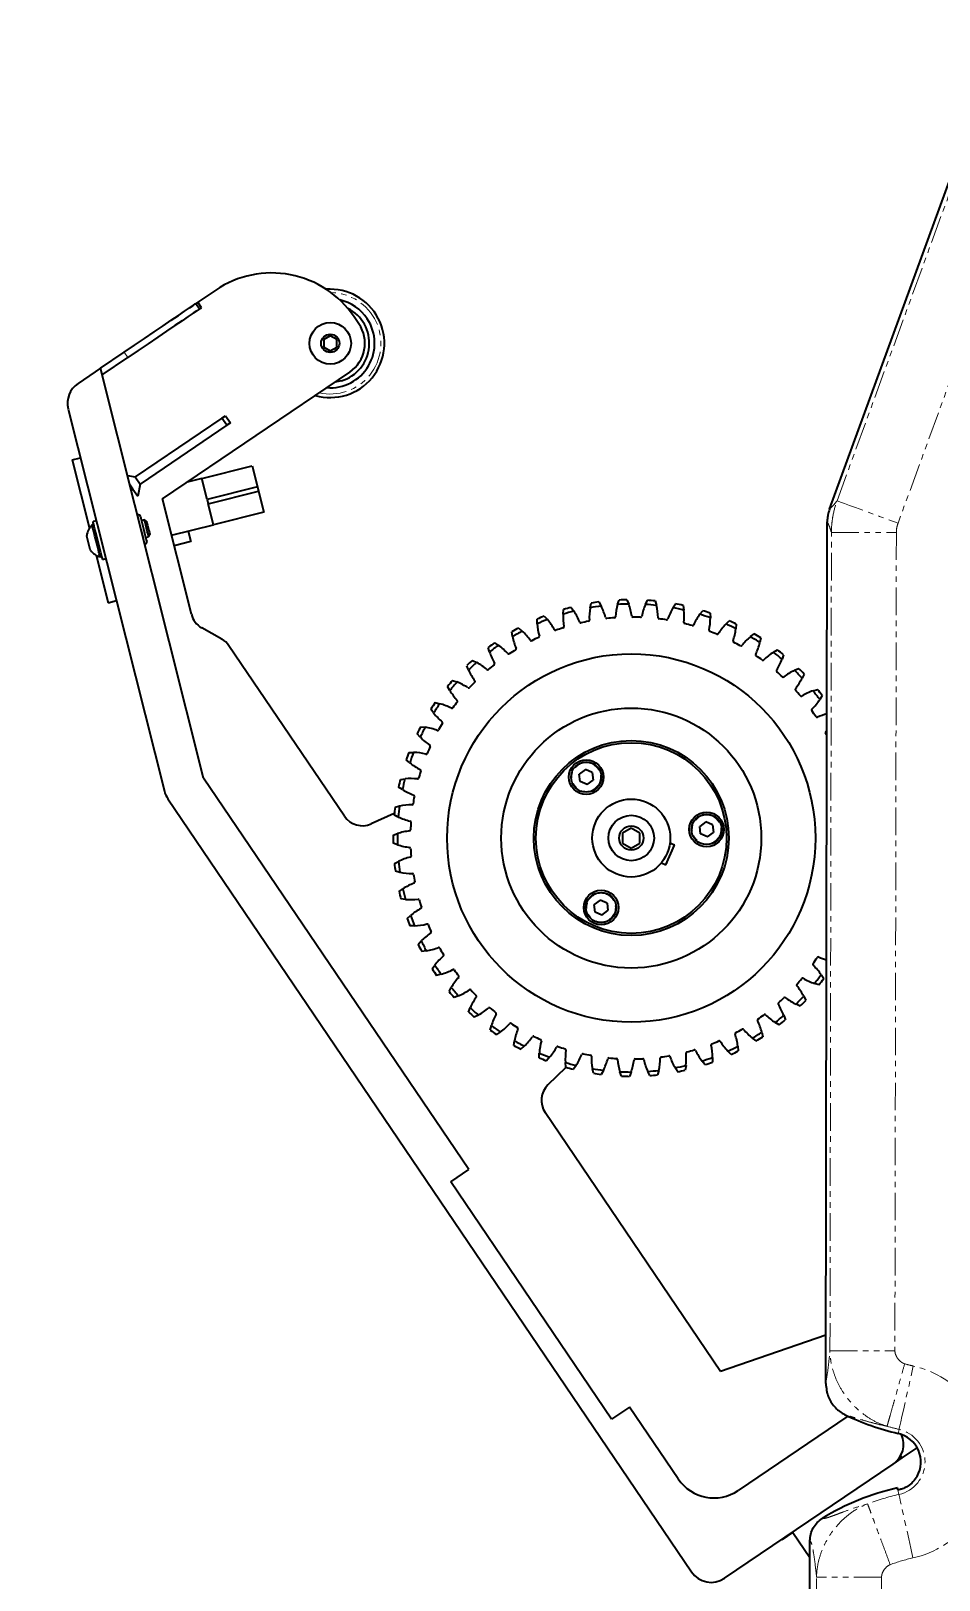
# Model space of a CAD drawing. Header units: millimetres. Extents: x -383313 to -161684, y -117025 to 99224.
# Drawn here: x -341745.5 to -341535.9, y -6593.1 to -6235.6 of the extents above; entities that cross this region are included whole.
import ezdxf

# ---------------------------------------------------------------- set-up
doc = ezdxf.new("R2010")
doc.units = ezdxf.units.MM
doc.header["$MEASUREMENT"] = 0
doc.linetypes.add('AM_ISO08W050x2', pattern=[9, 6, -0.75, 1.5, -0.75])
doc.linetypes.add('PHANTOM', pattern=[12.7, 6.35, -1.27, 1.27, -1.27, 1.27, -1.27])
for name, color, linetype in [('Dimension', 7, 'Continuous'), ('P-0000', 7, 'Continuous'), ('Робот', 30, 'Continuous')]:
    doc.layers.add(name, color=color, linetype=linetype)

# ---------------------------------------------------------------- blocks, each defined once
blk = doc.blocks.new('Робот ABB IRB660_3.15 (сверху)')
at = {"layer": 'Робот'}
blk.add_circle((0, 0), 3150, dxfattribs=at)
blk = doc.blocks.new('yjttytt')
at = {"color": 30, "linetype": 'Continuous', "lineweight": 35, "true_color": 0xf26722}
for p, q in [((38060.83, 8848.98), (37972.67, 8826.63)), ((38049.1, 8848.07), (38033.29, 8844.06)), ((38049.1, 8848.07), (38049.59, 8846.13)), ((38070.25, 8841.57), (38066.73, 8846.74)), ((37975.69, 8817.6), (38070.25, 8841.57)), ((38027.1, 8842.49), (38016.15, 8839.72)), ((38026.13, 8841.01), (38026.33, 8840.23)), ((38026.71, 8841.57), (38026.81, 8841.18)), ((38034.18, 8843.05), (38034.08, 8843.44)), ((38035.05, 8842.44), (38034.85, 8843.22)), ((38068.71, 8841.17), (38072.74, 8835.24)), ((38070.25, 8841.57), (38073.98, 8836.08)), ((38016.15, 8839.72), (38016.64, 8837.78)), ((38042.39, 8834.03), (38040.74, 8832.91)), ((38042.39, 8834.03), (38042.12, 8834.44)), ((38042.39, 8834.03), (38043.5, 8834.78)), ((38045.51, 8835.3), (38045.17, 8833.5)), ((38029.63, 8831.27), (38029.65, 8831.17)), ((38031.23, 8831.06), (38031.4, 8830.38)), ((38031.4, 8830.38), (38031.89, 8830.09)), ((38034.99, 8830.88), (38035.28, 8831.36)), ((38035.28, 8831.36), (38035.11, 8832.04)), ((38036.44, 8832.89), (38036.41, 8832.99)), ((38043.52, 8832.38), (38040.74, 8832.91)), ((38045.17, 8833.5), (38043.52, 8832.38)), ((38057.13, 8812.37), (38043.52, 8832.38)), ((38058.78, 8813.49), (38045.17, 8833.5)), ((38013.52, 8820.48), (38040.1, 8827.22)), ((38040.1, 8827.22), (38069.48, 8784.03)), ((37970.93, 8825.85), (37792.71, 8704.63)), ((38030.27, 8820.6), (38029.29, 8824.48)), ((38031.72, 8825.09), (38034.17, 8815.4)), ((38032.7, 8821.22), (38030.27, 8820.6)), ((38044.83, 8818.1), (38043.96, 8821.54)), ((38085.23, 8819.54), (38083.99, 8818.7)), ((38085.51, 8819.13), (38085.23, 8819.54)), ((38085.23, 8819.54), (38085.49, 8819.12)), ((37885.45, 8756.22), (37975.69, 8817.6)), ((38007.8, 8813.47), (38010.38, 8818.08)), ((38034.17, 8815.4), (38039.02, 8816.63)), ((38039.99, 8816.87), (38039.02, 8816.63)), ((38039.02, 8816.63), (38041.97, 8805)), ((38039.99, 8816.87), (38044.83, 8818.1)), ((38042.94, 8805.24), (38039.99, 8816.87)), ((38044.83, 8818.1), (38047.78, 8806.47)), ((38083.99, 8818.7), (38084.27, 8818.29)), ((38084.27, 8818.29), (38085.51, 8819.13)), ((38088.33, 8815), (38085.51, 8819.13)), ((38037.12, 8803.77), (38034.17, 8815.4)), ((38057.13, 8812.37), (38058.78, 8813.49)), ((38057.69, 8811.54), (38057.13, 8812.37)), ((38059.34, 8812.67), (38057.69, 8811.54)), ((38058.78, 8813.49), (38059.34, 8812.67)), ((37966.95, 8785.05), (38006.25, 8811.78)), ((38042.94, 8805.24), (38041.97, 8805)), ((38047.78, 8806.47), (38042.94, 8805.24)), ((38041.97, 8805), (38037.12, 8803.77)), ((38067.45, 8785.95), (38067.13, 8787.48)), ((38075.22, 8790.03), (38074.36, 8788.53)), ((38074.36, 8788.53), (38075.22, 8787.03)), ((38076.96, 8790.03), (38075.22, 8790.03)), ((38077.82, 8788.53), (38076.96, 8790.03)), ((38076.96, 8787.03), (38077.82, 8788.53)), ((38075.22, 8787.03), (38076.96, 8787.03)), ((38080.59, 8781.92), (38082.24, 8783.04)), ((37967.6, 8773.55), (37965.21, 8778.87)), ((37954.03, 8772.23), (37954.28, 8773.28)), ((37956.08, 8773.5), (37956.57, 8772.55)), ((37960.41, 8772.8), (37960.78, 8773.81)), ((37962.59, 8773.82), (37962.97, 8772.82)), ((37966.8, 8772.62), (37967.29, 8773.58)), ((37969.09, 8773.37), (37969.35, 8772.33)), ((37941.72, 8768.85), (37941.71, 8769.93)), ((37943.4, 8770.57), (37944.11, 8769.76)), ((37947.78, 8770.91), (37947.9, 8771.97)), ((37949.65, 8772.41), (37950.26, 8771.52)), ((37973.13, 8771.68), (37973.73, 8772.57)), ((37975.49, 8772.16), (37975.62, 8771.09)), ((37979.3, 8770), (37980, 8770.81)), ((37981.7, 8770.2), (37981.71, 8769.12)), ((37935.94, 8766.1), (37935.81, 8767.16)), ((37937.41, 8768), (37938.21, 8767.28)), ((37985.23, 8767.6), (37986.02, 8768.33)), ((37987.64, 8767.51), (37987.52, 8766.44)), ((37930.53, 8762.68), (37930.28, 8763.72)), ((37931.77, 8764.74), (37932.65, 8764.12)), ((37990.84, 8764.51), (37991.71, 8765.14)), ((37993.22, 8764.14), (37992.97, 8763.1)), ((37827.9, 8723.13), (37882.64, 8760.36)), ((37882.64, 8760.36), (37885.45, 8756.22)), ((37925.57, 8758.64), (37925.19, 8759.65)), ((37926.55, 8760.84), (37927.5, 8760.33)), ((37996.04, 8760.79), (37996.98, 8761.31)), ((37998.36, 8760.14), (37997.99, 8759.13)), ((37921.12, 8754.05), (37920.62, 8755)), ((37921.83, 8756.35), (37922.83, 8755.95)), ((38000.77, 8756.47), (38001.76, 8756.88)), ((38002.99, 8755.55), (38002.51, 8754.59)), ((38004.95, 8751.63), (38005.98, 8751.92)), ((37917.24, 8748.96), (37916.63, 8749.85)), ((37917.68, 8751.33), (37918.72, 8751.05)), ((38007.05, 8750.45), (38006.45, 8749.56)), ((37914.14, 8745.85), (37915.21, 8745.7)), ((38008.52, 8746.32), (38009.59, 8746.49)), ((38010.47, 8744.91), (38009.77, 8744.09)), ((37913.99, 8743.45), (37913.28, 8744.26)), ((37838.95, 8697.99), (37898.66, 8738.6)), ((37905.06, 8737.96), (37909.12, 8733.78)), ((37911.41, 8737.59), (37910.62, 8738.31)), ((37911.28, 8739.99), (37912.36, 8739.97)), ((38011.45, 8740.63), (38012.52, 8740.67)), ((38013.22, 8739), (38012.43, 8738.27)), ((37909.14, 8733.84), (37910.21, 8733.94)), ((38013.68, 8734.64), (38014.75, 8734.55)), ((37909.55, 8731.47), (37908.67, 8732.09)), ((37974.38, 8729.06), (37975.06, 8730.65)), ((37975.06, 8730.65), (37976.78, 8730.85)), ((37977.82, 8729.46), (37976.78, 8730.85)), ((38015.24, 8732.81), (38014.37, 8732.17)), ((37907.73, 8727.48), (37908.78, 8727.71)), ((37944.27, 8725.57), (37944.95, 8727.16)), ((37944.95, 8727.16), (37946.67, 8727.36)), ((37947.71, 8725.97), (37946.67, 8727.36)), ((37974.38, 8729.06), (37975.41, 8727.67)), ((37977.13, 8727.87), (37975.41, 8727.67)), ((37977.13, 8727.87), (37977.82, 8729.46)), ((38015.19, 8728.42), (38016.24, 8728.2)), ((38016.52, 8726.42), (38015.58, 8725.89)), ((37830.72, 8718.99), (37827.9, 8723.13)), ((37908.42, 8725.17), (37907.48, 8725.69)), ((37944.27, 8725.57), (37945.3, 8724.18)), ((37947.02, 8724.38), (37945.3, 8724.18)), ((37947.02, 8724.38), (37947.71, 8725.97)), ((37907.09, 8720.99), (37908.11, 8721.34)), ((37960.89, 8720.83), (37959.74, 8718.83)), ((37963.2, 8720.83), (37960.89, 8720.83)), ((37964.36, 8718.83), (37963.2, 8720.83)), ((38015.95, 8722.07), (38016.97, 8721.73)), ((38017.04, 8719.92), (38016.04, 8719.51)), ((37814.18, 8707.75), (37830.72, 8718.99)), ((37908.05, 8718.79), (37907.05, 8719.18)), ((37959.74, 8718.83), (37960.89, 8716.83)), ((37960.89, 8716.83), (37963.2, 8716.83)), ((37963.2, 8716.83), (37964.36, 8718.83)), ((38015.96, 8715.67), (38016.93, 8715.21)), ((37907.22, 8714.48), (37908.19, 8714.95)), ((37908.43, 8712.4), (37907.39, 8712.68)), ((38016.78, 8713.41), (38015.75, 8713.12)), ((37908.12, 8708.02), (37909.03, 8708.6)), ((37956.32, 8711.88), (37955.86, 8710.82)), ((37955.86, 8710.82), (37960.45, 8708.84)), ((37959.98, 8709.04), (37960.5, 8708.95)), ((37960.45, 8708.84), (37960.91, 8709.9)), ((38015.2, 8709.32), (38016.12, 8708.75)), ((37909.57, 8706.1), (37908.5, 8706.26)), ((38015.76, 8706.97), (38014.69, 8706.81)), ((37909.78, 8701.72), (37910.61, 8702.4)), ((37962.34, 8701.24), (37963.03, 8702.83)), ((37963.03, 8702.83), (37964.75, 8703.03)), ((37965.78, 8701.64), (37964.75, 8703.03)), ((37965.1, 8700.05), (37965.78, 8701.64)), ((38013.71, 8703.1), (38014.55, 8702.42)), ((37847.42, 8673.72), (37838.95, 8697.99)), ((37911.44, 8699.99), (37910.37, 8700.01)), ((37962.34, 8701.24), (37963.38, 8699.85)), ((37965.1, 8700.05), (37963.38, 8699.85)), ((38013.98, 8700.7), (38012.9, 8700.67)), ((37791.26, 8696.99), (37817.69, 8658.13)), ((37912.17, 8695.66), (37912.91, 8696.44)), ((38011.47, 8694.69), (38010.4, 8694.78)), ((38011.48, 8697.1), (38012.24, 8696.33)), ((37828.73, 8668.58), (37811.53, 8693.85)), ((37914.03, 8694.13), (37912.96, 8694.03)), ((37915.26, 8689.92), (37915.9, 8690.78)), ((38008.57, 8691.4), (38009.22, 8690.55)), ((37917.28, 8688.63), (37916.23, 8688.4)), ((38008.27, 8689.01), (38007.21, 8689.23)), ((37800.17, 8683.71), (37800.26, 8683.76)), ((37800.17, 8683.71), (37801.86, 8681.23)), ((37919, 8684.59), (37919.54, 8685.52)), ((37921.17, 8683.54), (37920.15, 8683.19)), ((38004.42, 8683.76), (38003.4, 8684.09)), ((38005, 8686.09), (38005.55, 8685.17)), ((37923.35, 8679.74), (37923.78, 8680.73)), ((38000.82, 8681.24), (38001.26, 8680.26)), ((37925.63, 8678.96), (37924.66, 8678.49)), ((37928.25, 8675.44), (37928.56, 8676.47)), ((37996.11, 8676.92), (37996.43, 8675.89)), ((37999.97, 8678.99), (37999, 8679.45)), ((37930.6, 8674.93), (37929.7, 8674.35)), ((37986.73, 8673.96), (37986.93, 8673.72)), ((37994.99, 8674.79), (37994.08, 8675.35)), ((37817.69, 8658.13), (37819.1, 8656.06)), ((37819.1, 8656.06), (37819.59, 8656.4)), ((37819.1, 8656.06), (37821.47, 8652.58))]:
    blk.add_line(p, q, dxfattribs=at)
at = {"color": 30, "linetype": 'PHANTOM', "lineweight": 18, "true_color": 0xf26722}
blk.add_line((38072.74, 8835.24), (38073.98, 8836.08), dxfattribs=at)
at = {"color": 7, "linetype": 'Continuous', "lineweight": 35}
for p, q in [((37801.86, 8681.23), (37796.1, 8677.31)), ((37742.71, 8677.31), (37799.99, 8677.31)), ((37836.27, 8673.72), (38035.09, 8673.72)), ((38038.03, 8673.2), (38122.46, 8642.47)), ((37811.76, 8657.02), (37812.16, 8657.11))]:
    blk.add_line(p, q, dxfattribs=at)
at = {"color": 7, "linetype": 'PHANTOM', "lineweight": 18}
for p, q in [((37799.99, 8677.3), (37742.72, 8677.3)), ((37759.49, 8675.75), (37791.58, 8675.75)), ((37843.79, 8672.75), (38032.68, 8672.75)), ((38032.68, 8672.75), (38032.68, 8657.76)), ((38039.96, 8671.47), (38113.17, 8644.83)), ((37791.58, 8660.76), (37759.49, 8660.76)), ((37810.66, 8656.78), (37811.76, 8657.02)), ((37825.69, 8656.78), (37824.75, 8656.99)), ((38032.68, 8657.76), (37843.79, 8657.76)), ((38108.04, 8630.74), (38034.84, 8657.38))]:
    blk.add_line(p, q, dxfattribs=at)
at = {"color": 30, "linetype": 'Continuous', "lineweight": 35, "true_color": 0xf26722, "flags": 128}
for points in [[(38028.25, 8843.82), (38028.38, 8843.85), (38028.75, 8843.94), (38029.3, 8844.08), (38029.95, 8844.25), (38030.6, 8844.41), (38031.15, 8844.55), (38031.52, 8844.64), (38031.65, 8844.68), (38031.65, 8844.68)], [(38026.13, 8841.01), (38026.31, 8841.05), (38026.82, 8841.18), (38027.64, 8841.39), (38028.68, 8841.65), (38029.87, 8841.96), (38031.11, 8842.27), (38032.3, 8842.57), (38033.35, 8842.84), (38034.16, 8843.04), (38034.68, 8843.17), (38034.85, 8843.22)], [(38026.71, 8841.57), (38026.89, 8841.61), (38027.41, 8841.75), (38028.23, 8841.95), (38029.25, 8842.21), (38030.39, 8842.5), (38031.53, 8842.79), (38032.56, 8843.05), (38033.37, 8843.26), (38033.9, 8843.39), (38034.08, 8843.44), (38034.08, 8843.44)], [(38083.99, 8818.7), (38083.88, 8818.87), (38083.54, 8819.37), (38082.98, 8820.2), (38082.21, 8821.33), (38081.24, 8822.74), (38080.11, 8824.41), (38078.83, 8826.3), (38077.42, 8828.37), (38075.91, 8830.58), (38074.34, 8832.88), (38072.74, 8835.24)], [(38073.98, 8836.08), (38075.58, 8833.73), (38077.15, 8831.42), (38078.66, 8829.21), (38080.07, 8827.14), (38081.35, 8825.25), (38082.48, 8823.58), (38083.45, 8822.17), (38084.22, 8821.04), (38084.78, 8820.21), (38085.12, 8819.71), (38085.23, 8819.54)], [(38033.17, 8831.55), (38032.17, 8831.3), (38031.3, 8831.07), (38030.65, 8830.91), (38030.31, 8830.82), (38030.26, 8830.81)], [(38031.4, 8830.38), (38031.55, 8830.42), (38031.97, 8830.52), (38032.6, 8830.68), (38033.34, 8830.87), (38034.08, 8831.06), (38034.71, 8831.22), (38035.13, 8831.32), (38035.28, 8831.36), (38035.28, 8831.36)], [(38034.99, 8830.88), (38034.87, 8830.85), (38034.54, 8830.76), (38034.03, 8830.63), (38033.44, 8830.48), (38032.85, 8830.33), (38032.34, 8830.2), (38032.01, 8830.12), (38031.89, 8830.09)], [(38036.08, 8832.29), (38036.03, 8832.27), (38035.69, 8832.19), (38035.04, 8832.02), (38034.16, 8831.8), (38033.17, 8831.55)], [(37955.91, 8710.93), (37956.06, 8710.82), (37956.33, 8710.62)]]:
    blk.add_lwpolyline(points, dxfattribs=at)
at = {"color": 30, "linetype": 'PHANTOM', "lineweight": 18, "true_color": 0xf26722, "flags": 128}
for points in [[(38029.65, 8831.17), (38029.76, 8831.2), (38030.21, 8831.31), (38030.96, 8831.5), (38031.95, 8831.75), (38033.05, 8832.03)], [(38033.05, 8832.03), (38034.15, 8832.31), (38035.13, 8832.56), (38035.89, 8832.75), (38036.34, 8832.87), (38036.44, 8832.89)]]:
    blk.add_lwpolyline(points, dxfattribs=at)
at = {"color": 7, "linetype": 'PHANTOM', "lineweight": 18, "flags": 128}
for points in [[(38039.96, 8671.47), (38039.88, 8671.23), (38039.67, 8670.66), (38039.35, 8669.78), (38038.92, 8668.61), (38038.4, 8667.18), (38037.79, 8665.51), (38037.12, 8663.65), (38036.39, 8661.65), (38035.62, 8659.54), (38034.84, 8657.38)], [(37796.03, 8653.5), (37798.27, 8654), (37800.45, 8654.49), (37802.54, 8654.96), (37804.46, 8655.39), (37806.2, 8655.78), (37807.69, 8656.11), (37808.9, 8656.38), (37809.82, 8656.59), (37810.41, 8656.72), (37810.66, 8656.78)], [(37825.69, 8656.78), (37825.94, 8656.72), (37826.53, 8656.59), (37827.44, 8656.38), (37828.66, 8656.11), (37830.15, 8655.78), (37831.88, 8655.39), (37833.81, 8654.96), (37835.89, 8654.49), (37838.08, 8654), (37840.32, 8653.5)]]:
    blk.add_lwpolyline(points, dxfattribs=at)
at = {"color": 30, "linetype": 'Continuous', "lineweight": 35, "true_color": 0xf26722}
for centre, radius in [((38076.09, 8788.53), 4.8), ((38076.09, 8788.53), 2.1), ((37962.05, 8718.83), 42.5), ((37962.05, 8718.83), 30), ((37962.05, 8718.83), 22.5), ((37962.05, 8718.83), 22), ((37976.1, 8729.26), 4), ((37976.1, 8729.26), 3.5), ((37945.99, 8725.77), 4), ((37945.99, 8725.77), 3.5), ((37962.05, 8718.83), 9), ((37962.05, 8718.83), 5.25), ((37962.05, 8718.83), 2.8), ((37964.06, 8701.44), 4), ((37964.06, 8701.44), 3.5)]:
    blk.add_circle(centre, radius, dxfattribs=at)
at = {"color": 30, "linetype": 'PHANTOM', "lineweight": 18, "true_color": 0xf26722}
for centre in [(37976.1, 8729.26), (37945.99, 8725.77), (37964.06, 8701.44)]:
    blk.add_circle(centre, 3.3, dxfattribs=at)
at = {"color": 30, "linetype": 'Continuous', "lineweight": 35, "true_color": 0xf26722}
for centre, radius, start, end in [((38062.19, 8843.65), 5.5, 34.2224, 104.2224), ((38030.95, 8840.31), 4.42, 44.9686, 80.9068), ((38030.95, 8840.31), 4.42, 127.538, 163.4763), ((38030.14, 8831.3), 0.5, 194.2224, 284.2224), ((38035.95, 8832.77), 0.5, 284.2224, 14.2224), ((37974.02, 8821.3), 5.5, 104.2224, 124.2224), ((38014.74, 8815.63), 5, 104.2224, 150.7444), ((38003.44, 8815.92), 5, 304.2224, 330.7444), ((38069.31, 8802.06), 23, 304.2224, 34.2224), ((38076.09, 8788.53), 12.5, 164.0142, 4.2959), ((38076.09, 8788.53), 10.25, 175.5277, 303.6012), ((37969.77, 8780.92), 5, 124.2224, 204.2092), ((38076.09, 8788.53), 9.02, 196.6559, 333.4286), ((38076.09, 8788.53), 8, 214.2224, 304.2224), ((38076.09, 8788.53), 10.25, 303.6012, 347.6969), ((37962.05, 8718.83), 55, 96.2332, 98.1191), ((37962.05, 8718.83), 55, 89.4407, 91.3267), ((37962.05, 8718.83), 55, 82.6483, 84.5342), ((37962.05, 8718.83), 55, 109.8181, 111.704), ((37962.05, 8718.83), 54, 109.403, 112.1192), ((37932.9, 8760.68), 14.42, 27.5687, 39.0225), ((37962.16, 8769.83), 14.42, 175.7072, 187.161), ((37962.05, 8718.83), 54, 102.6105, 105.3267), ((37962.05, 8718.83), 55, 103.0256, 104.9116), ((37938.06, 8763.83), 14.42, 20.7762, 32.2301), ((37953.52, 8769.36), 0.25, 279.5836, 0.3685), ((37968.19, 8769.46), 14.42, 168.9147, 180.3685), ((37962.05, 8718.83), 54, 95.818, 98.5343), ((37943.55, 8766.35), 14.42, 13.9838, 25.4376), ((37957.79, 8769.9), 0.25, 193.9838, 274.7687), ((37962.05, 8718.83), 51, 92.7912, 94.7687), ((37959.55, 8770.02), 0.25, 272.7912, 353.5761), ((37974.13, 8768.37), 14.42, 162.1223, 173.5761), ((37962.05, 8718.83), 54, 89.0256, 91.7418), ((37949.3, 8768.21), 14.42, 7.1913, 18.6452), ((37963.86, 8770.05), 0.25, 187.1913, 267.9763), ((37962.05, 8718.83), 51, 85.9987, 87.9763), ((37965.62, 8769.95), 0.25, 265.9987, 346.7836), ((37979.91, 8766.6), 14.42, 155.3298, 166.7836), ((37962.05, 8718.83), 54, 82.2331, 84.9494), ((37955.23, 8769.37), 14.42, 0.3989, 11.8527), ((37969.9, 8769.47), 0.25, 180.3989, 261.1838), ((37985.43, 8764.15), 14.42, 148.5373, 159.9912), ((37962.05, 8718.83), 54, 75.4407, 78.1569), ((37962.05, 8718.83), 55, 75.8558, 77.7418), ((37961.26, 8769.82), 14.42, 353.6064, 5.0603), ((37990.63, 8761.07), 14.42, 141.7449, 153.1987), ((37962.05, 8718.83), 54, 68.6482, 71.3645), ((37962.05, 8718.83), 55, 69.0634, 70.9493), ((37962.05, 8718.83), 55, 116.6105, 118.4965), ((37962.05, 8718.83), 54, 116.1954, 118.9116), ((37950.17, 8768.43), 14.42, 189.2921, 200.7459), ((37928.16, 8756.94), 14.42, 34.3611, 45.815), ((37962.05, 8718.83), 51, 113.1685, 115.1461), ((37956.12, 8769.48), 14.42, 182.4996, 193.9534), ((37941.88, 8765.94), 0.25, 293.1685, 13.9534), ((37945.91, 8767.47), 0.25, 207.5687, 288.3536), ((37962.05, 8718.83), 51, 106.3761, 108.3536), ((37947.6, 8768), 0.25, 286.3761, 7.161), ((37951.78, 8769.04), 0.25, 200.7762, 281.5612), ((37962.05, 8718.83), 51, 99.5836, 101.5612), ((37962.05, 8718.83), 51, 79.2063, 81.1838), ((37971.65, 8769.17), 0.25, 259.2063, 339.9912), ((37975.84, 8768.19), 0.25, 173.6064, 254.3914), ((37962.05, 8718.83), 51, 72.4138, 74.3914), ((37977.53, 8767.68), 0.25, 252.4138, 333.1987), ((37981.58, 8766.21), 0.25, 166.814, 247.5989), ((37967.29, 8769.56), 14.42, 346.814, 358.2678), ((37962.05, 8718.83), 51, 65.6213, 67.5989), ((37995.42, 8757.39), 14.42, 134.9524, 146.4063), ((37962.05, 8718.83), 54, 61.8558, 64.572), ((37962.05, 8718.83), 55, 62.2709, 64.1569), ((37973.26, 8768.58), 14.42, 340.0215, 351.4754), ((37962.05, 8718.83), 55, 123.403, 125.289), ((37962.05, 8718.83), 54, 122.9879, 125.7041), ((37944.39, 8766.67), 14.42, 196.0845, 207.5383), ((37923.89, 8752.66), 14.42, 41.1536, 52.6074), ((37934.94, 8762.32), 0.25, 221.1536, 301.9385), ((37962.05, 8718.83), 51, 119.961, 121.9385), ((37936.45, 8763.23), 0.25, 299.961, 20.7459), ((37940.27, 8765.22), 0.25, 214.3611, 295.1461), ((37983.2, 8765.51), 0.25, 245.6213, 326.4063), ((37987.05, 8763.57), 0.25, 160.0215, 240.8064), ((37962.05, 8718.83), 51, 58.8289, 60.8064), ((37988.58, 8762.68), 0.25, 238.8289, 319.6138), ((37999.75, 8753.17), 14.42, 128.16, 139.6138), ((37962.05, 8718.83), 54, 55.0633, 57.7796), ((37962.05, 8718.83), 55, 55.4785, 57.3644), ((37979.06, 8766.91), 14.42, 333.2291, 344.6829), ((37962.05, 8718.83), 55, 130.1954, 132.0814), ((37962.05, 8718.83), 54, 129.7803, 132.4965), ((37938.86, 8764.25), 14.42, 202.877, 214.3308), ((37920.16, 8747.91), 14.42, 47.9461, 59.3999), ((37929.98, 8758.81), 0.25, 227.9461, 308.731), ((37962.05, 8718.83), 51, 126.7534, 128.731), ((37931.38, 8759.89), 0.25, 306.7534, 27.5383), ((37992.16, 8760.3), 0.25, 153.2291, 234.014), ((37962.05, 8718.83), 51, 52.0364, 54.014), ((37993.58, 8759.23), 0.25, 232.0364, 312.8214), ((38003.55, 8748.47), 14.42, 121.3675, 132.8214), ((37962.05, 8718.83), 54, 48.2709, 50.9871), ((37984.63, 8764.56), 14.42, 326.4366, 337.8904), ((37962.05, 8718.83), 55, 48.686, 50.572), ((37962.05, 8718.83), 55, 136.9879, 138.8739), ((37962.05, 8718.83), 54, 136.5728, 139.289), ((37917.01, 8742.75), 14.42, 54.7385, 66.1923), ((37962.05, 8718.83), 51, 133.5459, 135.5234), ((37926.74, 8755.97), 0.25, 313.5459, 34.3308), ((37996.86, 8756.44), 0.25, 146.4366, 227.2215), ((37962.05, 8718.83), 51, 45.244, 47.2215), ((37998.13, 8755.22), 0.25, 225.244, 306.0289), ((38006.76, 8743.35), 14.42, 114.5751, 126.0289), ((37962.05, 8718.83), 54, 41.4784, 44.1947), ((37962.05, 8718.83), 55, 41.8936, 43.7795), ((37933.65, 8761.19), 14.42, 209.6694, 221.1233), ((37922.59, 8751.54), 0.25, 320.3383, 41.1233), ((37925.48, 8754.73), 0.25, 234.7385, 315.5234), ((38001.06, 8752.06), 0.25, 139.6442, 220.4291), ((37989.88, 8761.56), 14.42, 319.6442, 331.098), ((37962.05, 8718.83), 51, 38.4515, 40.4291), ((38009.35, 8737.89), 14.42, 107.7826, 119.2365), ((37962.05, 8718.83), 54, 34.686, 37.4022), ((37962.05, 8718.83), 55, 35.1011, 36.9871), ((37962.05, 8718.83), 55, 143.7804, 145.6663), ((37962.05, 8718.83), 54, 143.3652, 146.0814), ((37928.84, 8757.53), 14.42, 216.4619, 227.9157), ((37914.5, 8737.26), 14.42, 61.531, 72.9848), ((37921.49, 8750.16), 0.25, 241.531, 322.3159), ((37962.05, 8718.83), 51, 140.3383, 142.3159), ((38002.18, 8750.7), 0.25, 218.4515, 299.2365), ((37994.74, 8757.97), 14.42, 312.8517, 324.3055), ((37962.05, 8718.83), 55, 150.5728, 152.4588), ((37962.05, 8718.83), 54, 150.1577, 152.8739), ((37912.65, 8731.51), 14.42, 68.3234, 79.7772), ((37918.07, 8745.14), 0.25, 248.3234, 329.1083), ((37962.05, 8718.83), 51, 147.1308, 149.1083), ((37919, 8746.64), 0.25, 327.1308, 47.9157), ((38004.72, 8747.22), 0.25, 132.8517, 213.6366), ((37962.05, 8718.83), 51, 31.6591, 33.6366), ((38005.67, 8745.73), 0.25, 211.6591, 292.444), ((38011.27, 8732.17), 14.42, 100.9902, 112.444), ((37962.05, 8718.83), 54, 27.8935, 30.6097), ((37962.05, 8718.83), 55, 28.3087, 30.1946), ((37924.49, 8753.33), 14.42, 223.2543, 234.7082), ((37962.05, 8718.83), 51, 153.9232, 155.9008), ((37916.02, 8741.36), 0.25, 333.9232, 54.7082), ((38007.78, 8741.97), 0.25, 126.0593, 206.8442), ((37962.05, 8718.83), 51, 24.8666, 26.8442), ((37999.14, 8753.83), 14.42, 306.0593, 317.5131), ((37901.48, 8734.47), 5, 44.2224, 124.2224), ((37962.05, 8718.83), 55, 157.3653, 159.2512), ((37962.05, 8718.83), 54, 156.9501, 159.6664), ((37920.67, 8748.65), 14.42, 230.0468, 241.5006), ((37911.5, 8725.57), 14.42, 75.1159, 86.5697), ((37915.27, 8739.75), 0.25, 255.1159, 335.9008), ((38008.55, 8740.38), 0.25, 204.8666, 285.6516), ((38012.51, 8726.25), 14.42, 94.1977, 105.6516), ((38003.02, 8749.2), 14.42, 299.2668, 310.7206), ((37962.05, 8718.83), 54, 21.1011, 23.8173), ((37962.05, 8718.83), 55, 21.5162, 23.4022), ((37962.05, 8718.83), 55, 164.1577, 166.0437), ((37962.05, 8718.83), 54, 163.7426, 166.4588), ((37911.05, 8719.55), 14.42, 81.9083, 93.3621), ((37913.12, 8734.07), 0.25, 261.9083, 342.6932), ((37962.05, 8718.83), 51, 160.7157, 162.6932), ((37913.67, 8735.75), 0.25, 340.7157, 61.5006), ((38010.19, 8736.4), 0.25, 119.2668, 200.0517), ((37962.05, 8718.83), 51, 18.0742, 20.0517), ((38010.77, 8734.73), 0.25, 198.0742, 278.8591), ((38013.03, 8720.23), 14.42, 87.4053, 98.8591), ((37962.05, 8718.83), 54, 14.3086, 17.0248), ((37962.05, 8718.83), 55, 14.7237, 16.6097), ((37917.44, 8743.54), 14.42, 236.8392, 248.2931), ((37912.01, 8729.91), 0.25, 347.5081, 68.2931), ((38011.93, 8730.58), 0.25, 112.4744, 193.2593), ((37962.05, 8718.83), 51, 11.2817, 13.2593), ((38006.32, 8744.14), 14.42, 292.4744, 303.9282), ((37962.05, 8718.83), 55, 170.9502, 172.8361), ((37962.05, 8718.83), 54, 170.535, 173.2513), ((37911.33, 8713.51), 14.42, 88.7008, 100.1546), ((37911.66, 8728.18), 0.25, 268.7008, 349.4857), ((37962.05, 8718.83), 51, 167.5081, 169.4857), ((38012.31, 8728.85), 0.25, 191.2817, 272.0666), ((38012.84, 8714.19), 14.42, 80.6128, 92.0666), ((37962.05, 8718.83), 54, 7.5162, 10.2324), ((37962.05, 8718.83), 55, 7.9313, 9.8173), ((37914.83, 8738.09), 14.42, 243.6317, 255.0855), ((37911.05, 8723.92), 0.25, 354.3006, 75.0855), ((37962.05, 8718.83), 51, 174.3006, 176.2781), ((38012.97, 8724.6), 0.25, 105.6819, 186.4668), ((37962.05, 8718.83), 51, 4.4893, 6.4668), ((38013.14, 8722.84), 0.25, 184.4893, 265.2742), ((38009.01, 8738.73), 14.42, 285.6819, 297.1357), ((37962.05, 8718.83), 55, 177.7426, 179.6286), ((37962.05, 8718.83), 54, 177.3275, 180.0437), ((37912.31, 8707.55), 14.42, 95.4932, 106.9471), ((37910.91, 8722.15), 0.25, 275.4932, 356.2781), ((38011.93, 8708.22), 14.42, 73.8204, 85.2742), ((38011.03, 8733.03), 14.42, 278.8894, 290.3433), ((37962.05, 8718.83), 54, 0.7237, 3.4399), ((37962.05, 8718.83), 55, 1.1388, 3.0248), ((37912.88, 8732.37), 14.42, 250.4241, 261.878), ((37913.99, 8701.75), 14.42, 102.2857, 113.7395), ((37910.81, 8717.85), 0.25, 1.093, 81.878), ((37910.87, 8716.08), 0.25, 282.2857, 3.0706), ((37962.05, 8718.83), 51, 181.093, 183.0706), ((37962.05, 8718.83), 51, 357.6968, 359.6744), ((38013.26, 8716.77), 0.25, 177.6968, 258.4817), ((38013.3, 8718.54), 0.25, 98.8894, 179.6744), ((38010.33, 8702.39), 14.42, 67.0279, 78.4817), ((37962.05, 8718.83), 54, 353.9313, 356.6475), ((37962.05, 8718.83), 55, 184.5351, 186.421), ((37962.05, 8718.83), 54, 184.1199, 186.8362), ((37911.62, 8726.46), 14.42, 257.2166, 268.6704), ((37962.05, 8718.83), 51, 350.9044, 352.8819), ((38012.9, 8712.48), 0.25, 92.097, 172.8819), ((38012.37, 8727.14), 14.42, 272.097, 283.5508), ((37962.05, 8718.83), 55, 354.3464, 356.2323), ((37916.35, 8696.18), 14.42, 109.0781, 120.532), ((37962.05, 8718.83), 54, 190.9124, 193.6286), ((37911.28, 8711.8), 0.25, 7.8855, 88.6704), ((37962.05, 8718.83), 51, 187.8855, 189.8631), ((37911.56, 8710.05), 0.25, 289.0781, 9.8631), ((38012.65, 8710.73), 0.25, 170.9044, 251.6893), ((38008.04, 8696.8), 14.42, 60.2355, 71.6893), ((37962.05, 8718.83), 54, 347.1388, 349.855), ((37962.05, 8718.83), 55, 347.5539, 349.4399), ((37819.8, 8699.48), 10, 124.2224, 214.2224), ((37962.05, 8718.83), 55, 191.3275, 193.2135), ((37911.07, 8720.45), 14.42, 264.009, 275.4629), ((37912.47, 8705.84), 0.25, 14.678, 95.4629), ((37962.05, 8718.83), 51, 194.678, 196.6555), ((37962.05, 8718.83), 51, 344.1119, 346.0895), ((38011.8, 8706.51), 0.25, 85.3045, 166.0895), ((38013, 8721.13), 14.42, 265.3045, 276.7584), ((37795.81, 8700.09), 5.5, 124.2224, 214.2224), ((37962.05, 8718.83), 55, 198.12, 200.0059), ((37919.35, 8690.94), 14.42, 115.8706, 127.3244), ((37962.05, 8718.83), 54, 197.7048, 200.4211), ((37912.95, 8704.14), 0.25, 295.8706, 16.6555), ((38011.34, 8704.8), 0.25, 164.1119, 244.8968), ((38005.12, 8691.51), 14.42, 53.443, 64.8968), ((37962.05, 8718.83), 54, 340.3463, 343.0626), ((37962.05, 8718.83), 55, 340.7615, 342.6474), ((37911.24, 8714.41), 14.42, 270.8015, 282.2553), ((37922.95, 8686.08), 14.42, 122.663, 134.1169), ((37914.35, 8700.07), 0.25, 21.4704, 102.2553), ((37962.05, 8718.83), 51, 201.4704, 203.448), ((37915.03, 8698.43), 0.25, 302.663, 23.448), ((38009.34, 8699.07), 0.25, 157.3195, 238.1044), ((37962.05, 8718.83), 51, 337.3195, 339.297), ((38001.58, 8686.61), 14.42, 46.6506, 58.1044), ((38009.99, 8700.71), 0.25, 78.5121, 159.297), ((38012.91, 8715.09), 14.42, 258.5121, 269.9659), ((37962.05, 8718.83), 55, 204.9124, 206.7984), ((37962.05, 8718.83), 54, 204.4973, 207.2135), ((37912.12, 8708.43), 14.42, 277.5939, 289.0478), ((37916.91, 8694.56), 0.25, 28.2629, 109.0478), ((37962.05, 8718.83), 51, 208.2629, 210.2404), ((37962.05, 8718.83), 51, 330.527, 332.5046), ((38007.51, 8695.17), 0.25, 71.7196, 152.5046), ((38012.11, 8709.1), 14.42, 251.7196, 263.1735), ((37962.05, 8718.83), 54, 333.5539, 336.2701), ((37962.05, 8718.83), 55, 333.969, 335.855), ((37927.1, 8681.69), 14.42, 129.4555, 140.9093), ((37962.05, 8718.83), 54, 211.2897, 214.006), ((37917.77, 8693.02), 0.25, 309.4555, 30.2404), ((38006.67, 8693.61), 0.25, 150.527, 231.3119), ((37997.49, 8682.16), 14.42, 39.8581, 51.3119), ((37962.05, 8718.83), 54, 326.7614, 329.4777), ((37962.05, 8718.83), 55, 211.7049, 213.5908), ((37913.7, 8702.6), 14.42, 284.3864, 295.8402), ((37931.73, 8677.81), 14.42, 136.2479, 147.7018), ((37920.1, 8689.39), 0.25, 35.0553, 115.8402), ((37962.05, 8718.83), 51, 215.0553, 217.0329), ((37921.14, 8687.96), 0.25, 316.2479, 37.0329), ((38003.37, 8688.51), 0.25, 143.7346, 224.5195), ((37962.05, 8718.83), 51, 323.7346, 325.7121), ((37992.91, 8678.22), 14.42, 33.0656, 44.5195), ((38004.39, 8689.96), 0.25, 64.9272, 145.7121), ((38010.61, 8703.24), 14.42, 244.9272, 256.381), ((37962.05, 8718.83), 55, 327.1766, 329.0625), ((37962.05, 8718.83), 55, 218.4973, 220.3833), ((37962.05, 8718.83), 54, 218.0822, 220.7984), ((37915.96, 8696.99), 14.42, 291.1789, 302.6327), ((37923.87, 8684.64), 0.25, 41.8478, 122.6327), ((37962.05, 8718.83), 51, 221.8478, 223.8253), ((37925.07, 8683.34), 0.25, 323.0404, 43.8253), ((37999.5, 8683.84), 0.25, 136.9421, 217.727), ((37987.89, 8674.86), 14.42, 26.2732, 37.727), ((37962.05, 8718.83), 51, 316.9421, 318.9197), ((38000.68, 8685.15), 0.25, 58.1347, 138.9197), ((38008.43, 8697.61), 14.42, 238.1347, 249.5886), ((37962.05, 8718.83), 54, 319.969, 322.6852), ((37962.05, 8718.83), 55, 320.3841, 322.2701), ((37936.8, 8674.52), 14.42, 143.0404, 154.4942), ((37962.05, 8718.83), 54, 224.8746, 227.5909), ((37918.87, 8691.69), 14.42, 297.9713, 309.4251), ((37928.18, 8680.36), 0.25, 48.6402, 129.4251), ((37962.05, 8718.83), 51, 228.6402, 230.6178), ((37962.05, 8718.83), 51, 310.1496, 312.1272), ((37996.43, 8680.82), 0.25, 51.3423, 132.1272), ((38005.59, 8692.27), 14.42, 231.3423, 242.7961), ((37962.05, 8718.83), 54, 313.1765, 315.8928), ((37962.05, 8718.83), 55, 313.5917, 315.4776), ((37962.05, 8718.83), 55, 225.2898, 227.1757), ((37942.22, 8671.84), 14.42, 149.8328, 161.2867), ((37962.05, 8718.83), 54, 231.6671, 234.3833), ((37929.53, 8679.21), 0.25, 329.8328, 50.6178), ((37922.38, 8686.78), 14.42, 304.7638, 316.2176), ((37932.97, 8676.62), 0.25, 55.4327, 136.2176), ((37962.05, 8718.83), 51, 235.4327, 237.4102), ((37962.05, 8718.83), 51, 303.3572, 305.3348), ((37991.69, 8677.02), 0.25, 44.5498, 125.3348), ((38002.15, 8687.31), 14.42, 224.5498, 236.0037), ((37962.05, 8718.83), 54, 306.3841, 309.1003), ((37995.09, 8679.65), 0.25, 130.1496, 210.9346), ((37982.51, 8672.11), 14.42, 19.4807, 30.9346), ((37962.05, 8718.83), 55, 232.0822, 233.9682), ((37947.91, 8669.83), 14.42, 156.6253, 164.3494), ((37934.44, 8675.65), 0.25, 336.6253, 57.4102), ((37962.05, 8718.83), 51, 297.8063, 298.5423), ((37986.54, 8673.81), 0.25, 37.7574, 118.5423), ((37990.23, 8676.02), 0.25, 123.3572, 204.1421), ((37976.84, 8670.02), 14.42, 14.8529, 24.1421), ((37962.05, 8718.83), 55, 306.7992, 308.6852), ((37822.24, 8661.22), 5.5, 214.2224, 294.6786)]:
    blk.add_arc(centre, radius, start, end, dxfattribs=at)
at = {"color": 30, "linetype": 'PHANTOM', "lineweight": 18, "true_color": 0xf26722}
blk.add_arc((38076.09, 8788.53), 11.7, 167.3391, 359.2323, dxfattribs=at)
at = {"color": 7, "linetype": 'PHANTOM', "lineweight": 18}
for centre, radius, start, end in [((37757.21, 8644.81), 56.31, 12.6196, 31.7707), ((37757.21, 8644.81), 54.77, 12.6196, 20.5249), ((37757.21, 8644.81), 39.78, 12.6196, 20.5235), ((37879.14, 8644.81), 54.77, 164.3938, 167.3804), ((37818.17, 8658.46), 7.7, 192.6196, 347.3804), ((37879.14, 8644.81), 39.78, 164.4032, 167.3804), ((37818.17, 8658.46), 22.69, 192.6196, 347.3804)]:
    blk.add_arc(centre, radius, start, end, dxfattribs=at)
at = {"color": 7, "linetype": 'Continuous', "lineweight": 35}
for centre, radius, start, end in [((37757.21, 8644.81), 56.32, 12.6196, 31.7761), ((37879.14, 8644.81), 55.73, 154.0582, 167.3804), ((37813.4, 8651.58), 5.67, 102.5509, 102.674), ((37818.17, 8658.46), 6.74, 240.4874, 347.3804)]:
    blk.add_arc(centre, radius, start, end, dxfattribs=at)
at = {"color": 7, "linetype": 'PHANTOM', "lineweight": 18}
for points, knots in [([(37791.58, 8675.75), (37792.75, 8675.88), (37795.1, 8676.14), (37797.67, 8676.53), (37799.47, 8676.92), (37799.82, 8677.17), (37799.99, 8677.3)], [0, 0, 0, 0, 0.2551, 0.511416, 0.761782, 1, 1, 1, 1]), ([(37791.57, 8675.75), (37791.57, 8675.75), (37791.57, 8675.75), (37792.45, 8675.75), (37794.28, 8675.56), (37797.02, 8674.85), (37799.75, 8673.66), (37802.41, 8671.98), (37804.82, 8669.84), (37806.98, 8667.22), (37808.07, 8665.06), (37808.5, 8664.01), (37808.5, 8664.01)], [0, 0, 0, 0, 0.000003, 0.000569, 0.126982, 0.253467, 0.392349, 0.531261, 0.679559, 0.827782, 0.999997, 1, 1, 1, 1]), ([(37791.58, 8660.76), (37791.58, 8661.72), (37791.58, 8663.64), (37791.58, 8666.42), (37791.58, 8668.98), (37791.58, 8671.25), (37791.58, 8673.13), (37791.58, 8674.55), (37791.58, 8675.49), (37791.58, 8675.67), (37791.58, 8675.75)], [0, 0, 0, 0, 0.125, 0.25, 0.375, 0.5, 0.625, 0.750001, 0.875, 1, 1, 1, 1]), ([(37805.08, 8674.46), (37805.07, 8674.38), (37805.03, 8674.23), (37805.12, 8673.77), (37805.31, 8673.13), (37805.6, 8672.3), (37805.98, 8671.29), (37806.56, 8669.75), (37807.39, 8667.53), (37808.13, 8665.17), (37808.5, 8664.02)], [0, 0, 0, 0, 0.102284, 0.205401, 0.309559, 0.415846, 0.520957, 0.625097, 0.81558, 1, 1, 1, 1]), ([(37836.27, 8673.72), (37836.87, 8673.61), (37838.06, 8673.39), (37840.6, 8673.07), (37842.72, 8672.86), (37843.79, 8672.75)], [0, 0, 0, 0, 0.33401, 0.662803, 1, 1, 1, 1]), ([(38032.68, 8672.75), (38033.22, 8672.93), (38034.19, 8673.25), (38034.81, 8673.58), (38035.09, 8673.72)], [0, 0, 0, 0, 0.560485, 1, 1, 1, 1]), ([(38038.03, 8673.2), (38038.31, 8672.9), (38038.81, 8672.38), (38039.61, 8671.75), (38039.96, 8671.47)], [0, 0, 0, 0, 0.559517, 1, 1, 1, 1]), ([(37826.38, 8659.54), (37826.38, 8659.54), (37826.52, 8660.04), (37826.99, 8661.32), (37828.07, 8663.48), (37829.71, 8665.75), (37831.65, 8667.76), (37833.83, 8669.49), (37836.22, 8670.9), (37838.77, 8671.95), (37840.9, 8672.49), (37842.59, 8672.7), (37843.36, 8672.75), (37843.79, 8672.75), (37843.79, 8672.75)], [0, 0, 0, 0, 0.000002, 0.066787, 0.188348, 0.309994, 0.425785, 0.541592, 0.660914, 0.777152, 0.893336, 0.944837, 0.999998, 1, 1, 1, 1]), ([(37826.39, 8659.54), (37826.57, 8660.34), (37826.93, 8661.95), (37827.48, 8664.02), (37828.01, 8665.84), (37828.57, 8667.67), (37828.85, 8668.62), (37829.02, 8669.19)], [0, 0, 0, 0, 0.177172, 0.356695, 0.539177, 0.725205, 1, 1, 1, 1]), ([(37843.79, 8672.75), (37843.79, 8672.67), (37843.79, 8672.49), (37843.79, 8671.55), (37843.79, 8670.13), (37843.79, 8668.25), (37843.79, 8665.98), (37843.79, 8663.42), (37843.79, 8660.64), (37843.79, 8658.72), (37843.79, 8657.76)], [0, 0, 0, 0, 0.125, 0.249999, 0.375, 0.5, 0.625, 0.75, 0.875, 1, 1, 1, 1]), ([(38032.68, 8672.75), (38032.68, 8672.75), (38033.32, 8672.75), (38034.57, 8672.69), (38037.03, 8672.37), (38038.81, 8671.87), (38039.96, 8671.47), (38039.96, 8671.47)], [0, 0, 0, 0, 0.00001, 0.256658, 0.50782, 0.999992, 1, 1, 1, 1]), ([(37794.46, 8658.76), (37795.36, 8659.09), (37797.16, 8659.76), (37799.76, 8660.74), (37802.16, 8661.64), (37804.28, 8662.43), (37806.04, 8663.09), (37807.37, 8663.59), (37808.26, 8663.92), (37808.42, 8663.98), (37808.5, 8664.01)], [0, 0, 0, 0, 0.125, 0.25, 0.375001, 0.500001, 0.625, 0.750001, 0.875, 1, 1, 1, 1]), ([(37794.46, 8658.76), (37794.4, 8658.9), (37794.15, 8659.42), (37793.44, 8660.11), (37792.49, 8660.65), (37791.83, 8660.73), (37791.58, 8660.76)], [0, 0, 0, 0, 0.130728, 0.463594, 0.790012, 1, 1, 1, 1]), ([(37826.38, 8659.54), (37826.47, 8659.51), (37826.64, 8659.47), (37827.55, 8659.21), (37828.92, 8658.83), (37830.73, 8658.32), (37832.91, 8657.71), (37835.38, 8657.02), (37838.05, 8656.28), (37839.9, 8655.76), (37840.82, 8655.5)], [0, 0, 0, 0, 0.1249998, 0.2500003, 0.3749994, 0.4999995, 0.625, 0.7500001, 0.8749999, 1, 1, 1, 1]), ([(37843.79, 8657.76), (37843.76, 8657.76), (37843.36, 8657.75), (37842.79, 8657.56), (37841.99, 8657.1), (37841.35, 8656.5), (37840.94, 8655.88), (37840.84, 8655.55), (37840.82, 8655.5)], [0, 0, 0, 0, 0.030342, 0.298406, 0.445877, 0.733987, 0.963078, 1, 1, 1, 1]), ([(38034.84, 8657.38), (38034.49, 8657.49), (38033.97, 8657.65), (38033.24, 8657.75), (38032.87, 8657.76), (38032.68, 8657.76)], [0, 0, 0, 0, 0.492142, 0.74508, 1, 1, 1, 1])]:
    blk.add_open_spline(points, degree=3, knots=knots, dxfattribs=at)
at = {"color": 7, "linetype": 'Continuous', "lineweight": 35}
for points, knots in [([(37799.99, 8677.3), (37799.99, 8677.3), (37799.99, 8677.31), (37799.99, 8677.31), (37799.99, 8677.31)], [0, 0, 0, 0, 0.552867, 1, 1, 1, 1]), ([(37799.99, 8677.3), (37800.49, 8677.26), (37801.51, 8677.18), (37802.93, 8676.59), (37804.19, 8675.69), (37804.78, 8674.87), (37805.08, 8674.46)], [0, 0, 0, 0, 0.25, 0.5, 0.75, 1, 1, 1, 1]), ([(37805.09, 8674.47), (37805.09, 8674.47), (37805.09, 8674.47), (37805.09, 8674.46), (37805.08, 8674.46)], [0, 0, 0, 0, 0.44713, 1, 1, 1, 1]), ([(37836.27, 8673.72), (37835.23, 8673.6), (37833.28, 8673.38), (37830.83, 8671.8), (37829.57, 8670.26), (37829.09, 8669.32), (37829.02, 8669.18)], [0, 0, 0, 0, 0.344739, 0.647027, 0.947823, 1, 1, 1, 1]), ([(38038.03, 8673.2), (38037.56, 8673.34), (38036.85, 8673.56), (38035.85, 8673.7), (38035.34, 8673.71), (38035.09, 8673.72)], [0, 0, 0, 0, 0.492101, 0.74505, 1, 1, 1, 1]), ([(37814.85, 8652.59), (37814.4, 8652.89), (37813.5, 8653.49), (37812.56, 8654.69), (37812.02, 8655.76), (37811.79, 8656.59), (37811.74, 8656.97), (37811.76, 8657.01), (37811.76, 8657.02)], [0, 0, 0, 0, 0.191749, 0.384603, 0.55633, 0.727505, 0.91463, 1, 1, 1, 1])]:
    blk.add_open_spline(points, degree=3, knots=knots, dxfattribs=at)
blk = doc.blocks.new('A$C48DD7FF4')
at = {"layer": 'Dimension', "rotation": 180}
blk.add_blockref('yjttytt', (36413.21, 7943.31), dxfattribs=at)
blk = doc.blocks.new('A$C85faf101')
at = {"layer": 'P-0000', "color": 7, "linetype": 'AM_ISO08W050x2', "rotation": 269.8977813728555}
blk.add_blockref('A$C48DD7FF4', (1020.31, 0, 5), dxfattribs=at)

msp = doc.modelspace()

# ---------------------------------------------------------------- block references
at = {"ltscale": 100}
msp.add_blockref('A$C85faf101', (-341854.51332, -7972.09281), dxfattribs=at)
at = {"layer": 'Робот', "rotation": 180}
msp.add_blockref('Робот ABB IRB660_3.15 (сверху)', (-344500.63713, -5731.42318), dxfattribs=at)

doc.saveas('drawing.dxf')
